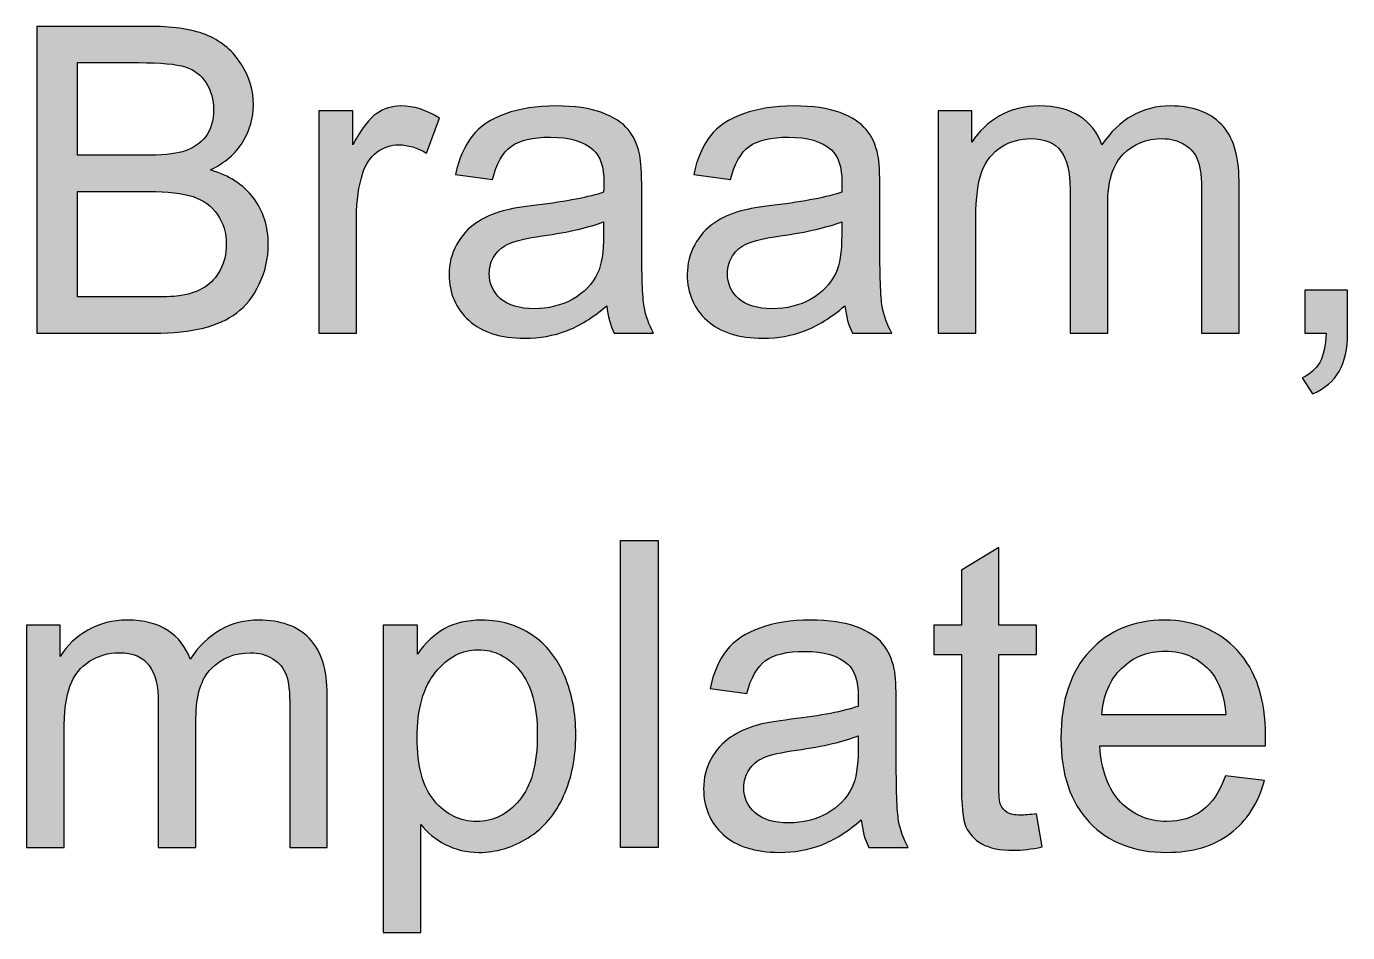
# Model space of a CAD drawing. Extents: x 65 to 355, y 40 to 244.
# Drawn here: x 235.35 to 245.15, y 40.79 to 47.5 of the extents above; entities that cross this region are included whole.
import ezdxf

# ---------------------------------------------------------------- set-up
doc = ezdxf.new("R2010")
doc.units = 0
doc.header["$MEASUREMENT"] = 0
doc.layers.add('COPYRIGHT_NOTICE', color=7, linetype='CONTINUOUS')

# ---------------------------------------------------------------- blocks, each defined once
blk = doc.blocks.new('BLOCK_8')
at = {"layer": 'COPYRIGHT_NOTICE'}
h = blk.add_hatch(color=7, dxfattribs=at)
h.dxf.hatch_style = 2
edge = h.paths.add_edge_path()
edge.add_spline(control_points=[(235.4302, 45.2296), (235.4302, 45.2296), (235.4302, 47.5024), (235.4302, 47.5024), (235.4302, 47.5024), (236.2829, 47.5024), (236.2829, 47.5024), (236.4565, 47.5024), (236.5957, 47.4793), (236.7008, 47.4335), (236.8055, 47.3873), (236.8879, 47.3167), (236.9471, 47.2209), (237.0067, 47.1255), (237.0363, 47.0252), (237.0363, 46.9212), (237.0363, 46.8237), (237.0098, 46.7324), (236.9575, 46.6466), (236.9044, 46.5608), (236.8248, 46.4916), (236.7184, 46.4389), (236.8558, 46.3985), (236.9616, 46.3296), (237.0357, 46.2328), (237.1094, 46.1353), (237.1462, 46.0206), (237.1462, 45.8883), (237.1462, 45.7819), (237.1239, 45.683), (237.0791, 45.5917), (237.0339, 45.5001), (236.9785, 45.4294), (236.9123, 45.3798), (236.8462, 45.3302), (236.7632, 45.293), (236.6636, 45.2675), (236.5637, 45.2424), (236.4414, 45.2296), (236.2967, 45.2296), (236.2967, 45.2296), (235.4302, 45.2296), (235.4302, 45.2296)], knot_values=[0, 0, 0, 0, 1, 1, 1, 2, 2, 2, 3, 3, 3, 4, 4, 4, 5, 5, 5, 6, 6, 6, 7, 7, 7, 8, 8, 8, 9, 9, 9, 10, 10, 10, 11, 11, 11, 12, 12, 12, 13, 13, 13, 14, 14, 14, 14], degree=3, periodic=1)
edge = h.paths.add_edge_path()
edge.add_spline(control_points=[(235.731, 46.5474), (235.731, 46.5474), (236.2223, 46.5474), (236.2223, 46.5474), (236.3559, 46.5474), (236.4514, 46.556), (236.5093, 46.5739), (236.5857, 46.5963), (236.6433, 46.6342), (236.6822, 46.6869), (236.7208, 46.7396), (236.7404, 46.8058), (236.7404, 46.8853), (236.7404, 46.9608), (236.7222, 47.0273), (236.686, 47.0845), (236.6498, 47.142), (236.5981, 47.1813), (236.531, 47.2023), (236.4638, 47.2236), (236.3484, 47.234), (236.1851, 47.234), (236.1851, 47.234), (235.731, 47.234), (235.731, 47.234), (235.731, 47.234), (235.731, 46.5474), (235.731, 46.5474)], knot_values=[0, 0, 0, 0, 1, 1, 1, 2, 2, 2, 3, 3, 3, 4, 4, 4, 5, 5, 5, 6, 6, 6, 7, 7, 7, 8, 8, 8, 9, 9, 9, 9], degree=3, periodic=1)
edge = h.paths.add_edge_path()
edge.add_spline(control_points=[(235.731, 45.4977), (235.731, 45.4977), (236.2967, 45.4977), (236.2967, 45.4977), (236.3938, 45.4977), (236.4621, 45.5014), (236.5013, 45.5087), (236.5706, 45.5211), (236.6288, 45.5418), (236.675, 45.5707), (236.7218, 45.5996), (236.7597, 45.6417), (236.79, 45.6971), (236.8197, 45.7522), (236.8348, 45.816), (236.8348, 45.8883), (236.8348, 45.9731), (236.8131, 46.0468), (236.7697, 46.1095), (236.7263, 46.1719), (236.666, 46.216), (236.5892, 46.2411), (236.512, 46.2666), (236.4011, 46.279), (236.2567, 46.279), (236.2567, 46.279), (235.731, 46.279), (235.731, 46.279), (235.731, 46.279), (235.731, 45.4977), (235.731, 45.4977)], knot_values=[0, 0, 0, 0, 1, 1, 1, 2, 2, 2, 3, 3, 3, 4, 4, 4, 5, 5, 5, 6, 6, 6, 7, 7, 7, 8, 8, 8, 9, 9, 9, 10, 10, 10, 10], degree=3, periodic=1)
h = blk.add_hatch(color=7, dxfattribs=at)
h.dxf.hatch_style = 2
edge = h.paths.add_edge_path()
edge.add_spline(control_points=[(237.5214, 45.2296), (237.5214, 45.2296), (237.5214, 46.876), (237.5214, 46.876), (237.5214, 46.876), (237.7729, 46.876), (237.7729, 46.876), (237.7729, 46.876), (237.7729, 46.6263), (237.7729, 46.6263), (237.8366, 46.7431), (237.8959, 46.8202), (237.9503, 46.8574), (238.0044, 46.8946), (238.0644, 46.9132), (238.1291, 46.9132), (238.2232, 46.9132), (238.319, 46.8833), (238.4161, 46.8233), (238.4161, 46.8233), (238.32, 46.5643), (238.32, 46.5643), (238.2518, 46.6049), (238.1836, 46.6249), (238.1154, 46.6249), (238.0544, 46.6249), (237.9996, 46.6066), (237.951, 46.5698), (237.9024, 46.5332), (237.8677, 46.4823), (237.8473, 46.4171), (237.8163, 46.3179), (237.8005, 46.2094), (237.8005, 46.0916), (237.8005, 46.0916), (237.8005, 45.2296), (237.8005, 45.2296), (237.8005, 45.2296), (237.5214, 45.2296), (237.5214, 45.2296)], knot_values=[0, 0, 0, 0, 1, 1, 1, 2, 2, 2, 3, 3, 3, 4, 4, 4, 5, 5, 5, 6, 6, 6, 7, 7, 7, 8, 8, 8, 9, 9, 9, 10, 10, 10, 11, 11, 11, 12, 12, 12, 13, 13, 13, 13], degree=3, periodic=1)
h = blk.add_hatch(color=7, dxfattribs=at)
h.dxf.hatch_style = 2
edge = h.paths.add_edge_path()
edge.add_spline(control_points=[(239.6563, 45.4329), (239.553, 45.3447), (239.4534, 45.2827), (239.358, 45.2469), (239.2622, 45.2107), (239.1596, 45.1924), (239.05, 45.1924), (238.8691, 45.1924), (238.7303, 45.2365), (238.6332, 45.3251), (238.536, 45.4132), (238.4874, 45.5262), (238.4874, 45.6637), (238.4874, 45.7443), (238.5057, 45.818), (238.5425, 45.8845), (238.5791, 45.9514), (238.6273, 46.0048), (238.6866, 46.0451), (238.7462, 46.0854), (238.813, 46.1157), (238.8874, 46.1364), (238.9422, 46.1508), (239.0249, 46.165), (239.1354, 46.1784), (239.3608, 46.2053), (239.5265, 46.2373), (239.6329, 46.2745), (239.634, 46.3128), (239.6346, 46.3369), (239.6346, 46.3472), (239.6346, 46.4609), (239.6081, 46.5412), (239.5557, 46.5877), (239.4841, 46.6507), (239.3783, 46.6821), (239.2378, 46.6821), (239.1065, 46.6821), (239.0097, 46.6593), (238.947, 46.6132), (238.8846, 46.5674), (238.8381, 46.4857), (238.8082, 46.3693), (238.8082, 46.3693), (238.5353, 46.4065), (238.5353, 46.4065), (238.5601, 46.5229), (238.6011, 46.6173), (238.658, 46.6893), (238.7148, 46.761), (238.7968, 46.8164), (238.9046, 46.855), (239.0118, 46.894), (239.1365, 46.9132), (239.2781, 46.9132), (239.4186, 46.9132), (239.5327, 46.8967), (239.6205, 46.8636), (239.7084, 46.8306), (239.7731, 46.7889), (239.8145, 46.7389), (239.8558, 46.6886), (239.8848, 46.6252), (239.9013, 46.5491), (239.9106, 46.5012), (239.9154, 46.4154), (239.9154, 46.2914), (239.9154, 46.2914), (239.9154, 45.9193), (239.9154, 45.9193), (239.9154, 45.6599), (239.9213, 45.4959), (239.933, 45.4274), (239.945, 45.3585), (239.9685, 45.2927), (240.0036, 45.2296), (240.0036, 45.2296), (239.7122, 45.2296), (239.7122, 45.2296), (239.6832, 45.2875), (239.6646, 45.355), (239.6563, 45.4329)], knot_values=[0, 0, 0, 0, 1, 1, 1, 2, 2, 2, 3, 3, 3, 4, 4, 4, 5, 5, 5, 6, 6, 6, 7, 7, 7, 8, 8, 8, 9, 9, 9, 10, 10, 10, 11, 11, 11, 12, 12, 12, 13, 13, 13, 14, 14, 14, 15, 15, 15, 16, 16, 16, 17, 17, 17, 18, 18, 18, 19, 19, 19, 20, 20, 20, 21, 21, 21, 22, 22, 22, 23, 23, 23, 24, 24, 24, 25, 25, 25, 26, 26, 26, 27, 27, 27, 27], degree=3, periodic=1)
edge = h.paths.add_edge_path()
edge.add_spline(control_points=[(239.6329, 46.0558), (239.5316, 46.0144), (239.3797, 45.9793), (239.1775, 45.9503), (239.0624, 45.9338), (238.9815, 45.9152), (238.9339, 45.8945), (238.8864, 45.8739), (238.8495, 45.8439), (238.824, 45.8039), (238.7978, 45.7643), (238.7851, 45.7199), (238.7851, 45.6713), (238.7851, 45.5969), (238.8133, 45.5349), (238.8695, 45.4853), (238.926, 45.4356), (239.0083, 45.4108), (239.1168, 45.4108), (239.2243, 45.4108), (239.3201, 45.4346), (239.4035, 45.4815), (239.4875, 45.5287), (239.5489, 45.5927), (239.5881, 45.6747), (239.6181, 45.7374), (239.6329, 45.8304), (239.6329, 45.9538), (239.6329, 45.9538), (239.6329, 46.0558), (239.6329, 46.0558)], knot_values=[0, 0, 0, 0, 1, 1, 1, 2, 2, 2, 3, 3, 3, 4, 4, 4, 5, 5, 5, 6, 6, 6, 7, 7, 7, 8, 8, 8, 9, 9, 9, 10, 10, 10, 10], degree=3, periodic=1)
h = blk.add_hatch(color=7, dxfattribs=at)
h.dxf.hatch_style = 2
edge = h.paths.add_edge_path()
edge.add_spline(control_points=[(241.422, 45.4329), (241.3186, 45.3447), (241.219, 45.2827), (241.1236, 45.2469), (241.0278, 45.2107), (240.9252, 45.1924), (240.8156, 45.1924), (240.6348, 45.1924), (240.4959, 45.2365), (240.3988, 45.3251), (240.3016, 45.4132), (240.253, 45.5262), (240.253, 45.6637), (240.253, 45.7443), (240.2713, 45.818), (240.3082, 45.8845), (240.3447, 45.9514), (240.3929, 46.0048), (240.4522, 46.0451), (240.5118, 46.0854), (240.5786, 46.1157), (240.653, 46.1364), (240.7078, 46.1508), (240.7905, 46.165), (240.9011, 46.1784), (241.1264, 46.2053), (241.2921, 46.2373), (241.3985, 46.2745), (241.3996, 46.3128), (241.4003, 46.3369), (241.4003, 46.3472), (241.4003, 46.4609), (241.3737, 46.5412), (241.3214, 46.5877), (241.2497, 46.6507), (241.1439, 46.6821), (241.0034, 46.6821), (240.8721, 46.6821), (240.7753, 46.6593), (240.7126, 46.6132), (240.6503, 46.5674), (240.6037, 46.4857), (240.5738, 46.3693), (240.5738, 46.3693), (240.3009, 46.4065), (240.3009, 46.4065), (240.3257, 46.5229), (240.3667, 46.6173), (240.4236, 46.6893), (240.4804, 46.761), (240.5624, 46.8164), (240.6702, 46.855), (240.7774, 46.894), (240.9021, 46.9132), (241.0437, 46.9132), (241.1842, 46.9132), (241.2983, 46.8967), (241.3861, 46.8636), (241.474, 46.8306), (241.5387, 46.7889), (241.5801, 46.7389), (241.6214, 46.6886), (241.6504, 46.6252), (241.6669, 46.5491), (241.6762, 46.5012), (241.681, 46.4154), (241.681, 46.2914), (241.681, 46.2914), (241.681, 45.9193), (241.681, 45.9193), (241.681, 45.6599), (241.6869, 45.4959), (241.6986, 45.4274), (241.7107, 45.3585), (241.7341, 45.2927), (241.7692, 45.2296), (241.7692, 45.2296), (241.4778, 45.2296), (241.4778, 45.2296), (241.4488, 45.2875), (241.4302, 45.355), (241.422, 45.4329)], knot_values=[0, 0, 0, 0, 1, 1, 1, 2, 2, 2, 3, 3, 3, 4, 4, 4, 5, 5, 5, 6, 6, 6, 7, 7, 7, 8, 8, 8, 9, 9, 9, 10, 10, 10, 11, 11, 11, 12, 12, 12, 13, 13, 13, 14, 14, 14, 15, 15, 15, 16, 16, 16, 17, 17, 17, 18, 18, 18, 19, 19, 19, 20, 20, 20, 21, 21, 21, 22, 22, 22, 23, 23, 23, 24, 24, 24, 25, 25, 25, 26, 26, 26, 27, 27, 27, 27], degree=3, periodic=1)
edge = h.paths.add_edge_path()
edge.add_spline(control_points=[(241.3985, 46.0558), (241.2972, 46.0144), (241.1453, 45.9793), (240.9431, 45.9503), (240.828, 45.9338), (240.7471, 45.9152), (240.6995, 45.8945), (240.652, 45.8739), (240.6151, 45.8439), (240.5896, 45.8039), (240.5634, 45.7643), (240.5507, 45.7199), (240.5507, 45.6713), (240.5507, 45.5969), (240.5789, 45.5349), (240.6351, 45.4853), (240.6916, 45.4356), (240.7739, 45.4108), (240.8825, 45.4108), (240.9899, 45.4108), (241.0857, 45.4346), (241.1691, 45.4815), (241.2531, 45.5287), (241.3145, 45.5927), (241.3537, 45.6747), (241.3837, 45.7374), (241.3985, 45.8304), (241.3985, 45.9538), (241.3985, 45.9538), (241.3985, 46.0558), (241.3985, 46.0558)], knot_values=[0, 0, 0, 0, 1, 1, 1, 2, 2, 2, 3, 3, 3, 4, 4, 4, 5, 5, 5, 6, 6, 6, 7, 7, 7, 8, 8, 8, 9, 9, 9, 10, 10, 10, 10], degree=3, periodic=1)
h = blk.add_hatch(color=7, dxfattribs=at)
h.dxf.hatch_style = 2
edge = h.paths.add_edge_path()
edge.add_spline(control_points=[(242.1137, 45.2296), (242.1137, 45.2296), (242.1137, 46.876), (242.1137, 46.876), (242.1137, 46.876), (242.3632, 46.876), (242.3632, 46.876), (242.3632, 46.876), (242.3632, 46.6449), (242.3632, 46.6449), (242.4148, 46.7255), (242.4834, 46.7906), (242.5692, 46.8395), (242.655, 46.8888), (242.7528, 46.9132), (242.8624, 46.9132), (242.9843, 46.9132), (243.0842, 46.8877), (243.1624, 46.8371), (243.2403, 46.7865), (243.2954, 46.7158), (243.3274, 46.6249), (243.4577, 46.8171), (243.6272, 46.9132), (243.8359, 46.9132), (243.9992, 46.9132), (244.1246, 46.8681), (244.2125, 46.7775), (244.3003, 46.6872), (244.3444, 46.5477), (244.3444, 46.3596), (244.3444, 46.3596), (244.3444, 45.2296), (244.3444, 45.2296), (244.3444, 45.2296), (244.0671, 45.2296), (244.0671, 45.2296), (244.0671, 45.2296), (244.0671, 46.2666), (244.0671, 46.2666), (244.0671, 46.3782), (244.0578, 46.4588), (244.0399, 46.5078), (244.0216, 46.557), (243.9889, 46.5963), (243.9414, 46.6263), (243.8938, 46.6562), (243.838, 46.6714), (243.7739, 46.6714), (243.6582, 46.6714), (243.562, 46.6328), (243.4856, 46.556), (243.4091, 46.4788), (243.3708, 46.3555), (243.3708, 46.186), (243.3708, 46.186), (243.3708, 45.2296), (243.3708, 45.2296), (243.3708, 45.2296), (243.0918, 45.2296), (243.0918, 45.2296), (243.0918, 45.2296), (243.0918, 46.2993), (243.0918, 46.2993), (243.0918, 46.4234), (243.0691, 46.5164), (243.0236, 46.5784), (242.9781, 46.6404), (242.9037, 46.6714), (242.8003, 46.6714), (242.7218, 46.6714), (242.6491, 46.6507), (242.5826, 46.6094), (242.5158, 46.568), (242.4675, 46.5074), (242.4376, 46.4278), (242.4076, 46.3482), (242.3928, 46.2335), (242.3928, 46.084), (242.3928, 46.084), (242.3928, 45.2296), (242.3928, 45.2296), (242.3928, 45.2296), (242.1137, 45.2296), (242.1137, 45.2296)], knot_values=[0, 0, 0, 0, 1, 1, 1, 2, 2, 2, 3, 3, 3, 4, 4, 4, 5, 5, 5, 6, 6, 6, 7, 7, 7, 8, 8, 8, 9, 9, 9, 10, 10, 10, 11, 11, 11, 12, 12, 12, 13, 13, 13, 14, 14, 14, 15, 15, 15, 16, 16, 16, 17, 17, 17, 18, 18, 18, 19, 19, 19, 20, 20, 20, 21, 21, 21, 22, 22, 22, 23, 23, 23, 24, 24, 24, 25, 25, 25, 26, 26, 26, 27, 27, 27, 28, 28, 28, 28], degree=3, periodic=1)
h = blk.add_hatch(color=7, dxfattribs=at)
h.dxf.hatch_style = 2
edge = h.paths.add_edge_path()
edge.add_spline(control_points=[(244.8312, 45.2296), (244.8312, 45.2296), (244.8312, 45.5473), (244.8312, 45.5473), (244.8312, 45.5473), (245.1492, 45.5473), (245.1492, 45.5473), (245.1492, 45.5473), (245.1492, 45.2296), (245.1492, 45.2296), (245.1492, 45.1128), (245.1282, 45.0184), (245.0872, 44.9468), (245.0455, 44.8748), (244.9801, 44.8193), (244.8901, 44.78), (244.8901, 44.78), (244.8126, 44.8996), (244.8126, 44.8996), (244.8715, 44.9254), (244.9149, 44.9633), (244.9428, 45.0133), (244.9707, 45.0636), (244.9863, 45.1356), (244.9894, 45.2296), (244.9894, 45.2296), (244.8312, 45.2296), (244.8312, 45.2296)], knot_values=[0, 0, 0, 0, 1, 1, 1, 2, 2, 2, 3, 3, 3, 4, 4, 4, 5, 5, 5, 6, 6, 6, 7, 7, 7, 8, 8, 8, 9, 9, 9, 9], degree=3, periodic=1)
h = blk.add_hatch(color=7, dxfattribs=at)
h.dxf.hatch_style = 2
h.paths.add_polyline_path([(239.7573, 41.4197), (239.7573, 43.6924), (240.0363, 43.6924), (240.0363, 41.4197)])
h = blk.add_hatch(color=7, dxfattribs=at)
h.dxf.hatch_style = 2
edge = h.paths.add_edge_path()
edge.add_spline(control_points=[(242.8437, 41.6691), (242.8437, 41.6691), (242.8841, 41.4228), (242.8841, 41.4228), (242.8055, 41.4063), (242.7352, 41.398), (242.6732, 41.398), (242.5719, 41.398), (242.4934, 41.4142), (242.4376, 41.4459), (242.3818, 41.4779), (242.3425, 41.5203), (242.3197, 41.5723), (242.297, 41.6247), (242.2856, 41.7346), (242.2856, 41.902), (242.2856, 41.902), (242.2856, 42.8491), (242.2856, 42.8491), (242.2856, 42.8491), (242.081, 42.8491), (242.081, 42.8491), (242.081, 42.8491), (242.081, 43.0661), (242.081, 43.0661), (242.081, 43.0661), (242.2856, 43.0661), (242.2856, 43.0661), (242.2856, 43.0661), (242.2856, 43.4737), (242.2856, 43.4737), (242.2856, 43.4737), (242.5633, 43.6411), (242.5633, 43.6411), (242.5633, 43.6411), (242.5633, 43.0661), (242.5633, 43.0661), (242.5633, 43.0661), (242.8437, 43.0661), (242.8437, 43.0661), (242.8437, 43.0661), (242.8437, 42.8491), (242.8437, 42.8491), (242.8437, 42.8491), (242.5633, 42.8491), (242.5633, 42.8491), (242.5633, 42.8491), (242.5633, 41.8862), (242.5633, 41.8862), (242.5633, 41.8066), (242.5681, 41.7556), (242.5778, 41.7329), (242.5878, 41.7101), (242.6036, 41.6919), (242.626, 41.6788), (242.6481, 41.665), (242.6798, 41.6584), (242.7211, 41.6584), (242.7521, 41.6584), (242.7931, 41.6619), (242.8437, 41.6691)], knot_values=[0, 0, 0, 0, 1, 1, 1, 2, 2, 2, 3, 3, 3, 4, 4, 4, 5, 5, 5, 6, 6, 6, 7, 7, 7, 8, 8, 8, 9, 9, 9, 10, 10, 10, 11, 11, 11, 12, 12, 12, 13, 13, 13, 14, 14, 14, 15, 15, 15, 16, 16, 16, 17, 17, 17, 18, 18, 18, 19, 19, 19, 20, 20, 20, 20], degree=3, periodic=1)
h = blk.add_hatch(color=7, dxfattribs=at)
h.dxf.hatch_style = 2
edge = h.paths.add_edge_path()
edge.add_spline(control_points=[(235.3531, 41.4197), (235.3531, 41.4197), (235.3531, 43.0661), (235.3531, 43.0661), (235.3531, 43.0661), (235.6025, 43.0661), (235.6025, 43.0661), (235.6025, 43.0661), (235.6025, 42.8349), (235.6025, 42.8349), (235.6542, 42.9156), (235.7227, 42.9807), (235.8085, 43.0296), (235.8943, 43.0789), (235.9921, 43.1033), (236.1017, 43.1033), (236.2237, 43.1033), (236.3236, 43.0778), (236.4018, 43.0272), (236.4796, 42.9765), (236.5347, 42.9059), (236.5668, 42.815), (236.697, 43.0072), (236.8665, 43.1033), (237.0753, 43.1033), (237.2386, 43.1033), (237.364, 43.0582), (237.4518, 42.9676), (237.5397, 42.8773), (237.5838, 42.7378), (237.5838, 42.5497), (237.5838, 42.5497), (237.5838, 41.4197), (237.5838, 41.4197), (237.5838, 41.4197), (237.3064, 41.4197), (237.3064, 41.4197), (237.3064, 41.4197), (237.3064, 42.4567), (237.3064, 42.4567), (237.3064, 42.5683), (237.2971, 42.6489), (237.2792, 42.6978), (237.261, 42.7471), (237.2282, 42.7864), (237.1807, 42.8163), (237.1332, 42.8463), (237.0773, 42.8615), (237.0133, 42.8615), (236.8975, 42.8615), (236.8014, 42.8229), (236.7249, 42.7461), (236.6484, 42.6689), (236.6102, 42.5456), (236.6102, 42.3761), (236.6102, 42.3761), (236.6102, 41.4197), (236.6102, 41.4197), (236.6102, 41.4197), (236.3311, 41.4197), (236.3311, 41.4197), (236.3311, 41.4197), (236.3311, 42.4894), (236.3311, 42.4894), (236.3311, 42.6134), (236.3084, 42.7064), (236.2629, 42.7684), (236.2175, 42.8305), (236.143, 42.8615), (236.0397, 42.8615), (235.9611, 42.8615), (235.8884, 42.8408), (235.822, 42.7995), (235.7551, 42.7581), (235.7069, 42.6975), (235.6769, 42.6179), (235.6469, 42.5383), (235.6321, 42.4236), (235.6321, 42.2741), (235.6321, 42.2741), (235.6321, 41.4197), (235.6321, 41.4197), (235.6321, 41.4197), (235.3531, 41.4197), (235.3531, 41.4197)], knot_values=[0, 0, 0, 0, 1, 1, 1, 2, 2, 2, 3, 3, 3, 4, 4, 4, 5, 5, 5, 6, 6, 6, 7, 7, 7, 8, 8, 8, 9, 9, 9, 10, 10, 10, 11, 11, 11, 12, 12, 12, 13, 13, 13, 14, 14, 14, 15, 15, 15, 16, 16, 16, 17, 17, 17, 18, 18, 18, 19, 19, 19, 20, 20, 20, 21, 21, 21, 22, 22, 22, 23, 23, 23, 24, 24, 24, 25, 25, 25, 26, 26, 26, 27, 27, 27, 28, 28, 28, 28], degree=3, periodic=1)
h = blk.add_hatch(color=7, dxfattribs=at)
h.dxf.hatch_style = 2
edge = h.paths.add_edge_path()
edge.add_spline(control_points=[(237.9975, 40.7886), (237.9975, 40.7886), (237.9975, 43.0661), (237.9975, 43.0661), (237.9975, 43.0661), (238.2518, 43.0661), (238.2518, 43.0661), (238.2518, 43.0661), (238.2518, 42.8522), (238.2518, 42.8522), (238.3114, 42.9359), (238.3792, 42.9986), (238.4547, 43.0406), (238.5301, 43.0823), (238.6214, 43.1033), (238.7293, 43.1033), (238.8695, 43.1033), (238.9935, 43.0671), (239.1013, 42.9948), (239.2085, 42.9224), (239.2898, 42.8205), (239.3446, 42.6885), (239.3993, 42.5569), (239.4266, 42.4122), (239.4266, 42.2555), (239.4266, 42.0867), (239.3966, 41.9351), (239.336, 41.8004), (239.2757, 41.6653), (239.1878, 41.562), (239.0724, 41.4903), (238.9573, 41.4183), (238.8361, 41.3825), (238.7089, 41.3825), (238.6159, 41.3825), (238.5326, 41.4021), (238.4585, 41.4414), (238.3848, 41.4807), (238.3238, 41.5303), (238.2766, 41.5902), (238.2766, 41.5902), (238.2766, 40.7886), (238.2766, 40.7886), (238.2766, 40.7886), (237.9975, 40.7886), (237.9975, 40.7886)], knot_values=[0, 0, 0, 0, 1, 1, 1, 2, 2, 2, 3, 3, 3, 4, 4, 4, 5, 5, 5, 6, 6, 6, 7, 7, 7, 8, 8, 8, 9, 9, 9, 10, 10, 10, 11, 11, 11, 12, 12, 12, 13, 13, 13, 14, 14, 14, 15, 15, 15, 15], degree=3, periodic=1)
edge = h.paths.add_edge_path()
edge.add_spline(control_points=[(238.2501, 42.2334), (238.2501, 42.0216), (238.2928, 41.8651), (238.3786, 41.7639), (238.4643, 41.6626), (238.5684, 41.6119), (238.6903, 41.6119), (238.8144, 41.6119), (238.9205, 41.6643), (239.009, 41.7694), (239.0972, 41.8741), (239.1413, 42.0367), (239.1413, 42.2569), (239.1413, 42.4667), (239.0982, 42.6238), (239.0121, 42.7281), (238.9256, 42.8325), (238.8226, 42.8845), (238.7027, 42.8845), (238.5839, 42.8845), (238.4788, 42.8291), (238.3872, 42.7182), (238.2959, 42.6069), (238.2501, 42.4453), (238.2501, 42.2334)], knot_values=[0, 0, 0, 0, 1, 1, 1, 2, 2, 2, 3, 3, 3, 4, 4, 4, 5, 5, 5, 6, 6, 6, 7, 7, 7, 8, 8, 8, 8], degree=3, periodic=1)
h = blk.add_hatch(color=7, dxfattribs=at)
h.dxf.hatch_style = 2
edge = h.paths.add_edge_path()
edge.add_spline(control_points=[(241.5432, 41.623), (241.4399, 41.5348), (241.3403, 41.4727), (241.2449, 41.4369), (241.1491, 41.4007), (241.0464, 41.3825), (240.9369, 41.3825), (240.756, 41.3825), (240.6172, 41.4266), (240.52, 41.5151), (240.4229, 41.6033), (240.3743, 41.7163), (240.3743, 41.8538), (240.3743, 41.9344), (240.3926, 42.0081), (240.4294, 42.0746), (240.4659, 42.1414), (240.5142, 42.1948), (240.5734, 42.2351), (240.633, 42.2755), (240.6999, 42.3058), (240.7743, 42.3264), (240.8291, 42.3409), (240.9117, 42.355), (241.0223, 42.3685), (241.2476, 42.3953), (241.4133, 42.4274), (241.5198, 42.4646), (241.5208, 42.5028), (241.5215, 42.5269), (241.5215, 42.5373), (241.5215, 42.651), (241.495, 42.7312), (241.4426, 42.7778), (241.371, 42.8408), (241.2652, 42.8721), (241.1246, 42.8721), (240.9934, 42.8721), (240.8966, 42.8494), (240.8339, 42.8032), (240.7715, 42.7574), (240.725, 42.6758), (240.695, 42.5593), (240.695, 42.5593), (240.4222, 42.5965), (240.4222, 42.5965), (240.447, 42.713), (240.488, 42.8074), (240.5448, 42.8794), (240.6017, 42.951), (240.6837, 43.0065), (240.7915, 43.0451), (240.8986, 43.084), (241.0234, 43.1033), (241.165, 43.1033), (241.3055, 43.1033), (241.4195, 43.0868), (241.5074, 43.0537), (241.5952, 43.0206), (241.66, 42.9789), (241.7014, 42.929), (241.7427, 42.8787), (241.7716, 42.8153), (241.7882, 42.7392), (241.7975, 42.6913), (241.8023, 42.6055), (241.8023, 42.4815), (241.8023, 42.4815), (241.8023, 42.1094), (241.8023, 42.1094), (241.8023, 41.85), (241.8082, 41.686), (241.8199, 41.6174), (241.8319, 41.5485), (241.8553, 41.4827), (241.8905, 41.4197), (241.8905, 41.4197), (241.599, 41.4197), (241.599, 41.4197), (241.5701, 41.4776), (241.5515, 41.5451), (241.5432, 41.623)], knot_values=[0, 0, 0, 0, 1, 1, 1, 2, 2, 2, 3, 3, 3, 4, 4, 4, 5, 5, 5, 6, 6, 6, 7, 7, 7, 8, 8, 8, 9, 9, 9, 10, 10, 10, 11, 11, 11, 12, 12, 12, 13, 13, 13, 14, 14, 14, 15, 15, 15, 16, 16, 16, 17, 17, 17, 18, 18, 18, 19, 19, 19, 20, 20, 20, 21, 21, 21, 22, 22, 22, 23, 23, 23, 24, 24, 24, 25, 25, 25, 26, 26, 26, 27, 27, 27, 27], degree=3, periodic=1)
edge = h.paths.add_edge_path()
edge.add_spline(control_points=[(241.5198, 42.2458), (241.4185, 42.2045), (241.2666, 42.1693), (241.0644, 42.1404), (240.9493, 42.1239), (240.8683, 42.1053), (240.8208, 42.0846), (240.7732, 42.0639), (240.7364, 42.034), (240.7109, 41.994), (240.6847, 41.9544), (240.672, 41.9099), (240.672, 41.8614), (240.672, 41.7869), (240.7002, 41.7249), (240.7564, 41.6753), (240.8129, 41.6257), (240.8952, 41.6009), (241.0037, 41.6009), (241.1112, 41.6009), (241.207, 41.6247), (241.2904, 41.6715), (241.3744, 41.7187), (241.4357, 41.7828), (241.475, 41.8648), (241.505, 41.9275), (241.5198, 42.0205), (241.5198, 42.1439), (241.5198, 42.1439), (241.5198, 42.2458), (241.5198, 42.2458)], knot_values=[0, 0, 0, 0, 1, 1, 1, 2, 2, 2, 3, 3, 3, 4, 4, 4, 5, 5, 5, 6, 6, 6, 7, 7, 7, 8, 8, 8, 9, 9, 9, 10, 10, 10, 10], degree=3, periodic=1)
h = blk.add_hatch(color=7, dxfattribs=at)
h.dxf.hatch_style = 2
edge = h.paths.add_edge_path()
edge.add_spline(control_points=[(244.2438, 41.9499), (244.2438, 41.9499), (244.5322, 41.9144), (244.5322, 41.9144), (244.4867, 41.7456), (244.4023, 41.615), (244.2793, 41.522), (244.1563, 41.429), (243.9992, 41.3825), (243.808, 41.3825), (243.5672, 41.3825), (243.3764, 41.4566), (243.2355, 41.605), (243.0942, 41.7532), (243.0239, 41.9613), (243.0239, 42.2289), (243.0239, 42.5059), (243.0949, 42.7209), (243.2375, 42.8739), (243.3801, 43.0268), (243.5652, 43.1033), (243.7929, 43.1033), (244.0127, 43.1033), (244.1925, 43.0282), (244.3324, 42.8783), (244.4716, 42.7285), (244.5415, 42.5176), (244.5415, 42.2458), (244.5415, 42.2293), (244.5408, 42.2045), (244.5398, 42.1714), (244.5398, 42.1714), (243.3119, 42.1714), (243.3119, 42.1714), (243.3223, 41.9905), (243.3736, 41.8524), (243.4656, 41.7559), (243.5576, 41.6602), (243.6723, 41.6119), (243.8098, 41.6119), (243.9121, 41.6119), (243.9992, 41.6388), (244.0719, 41.6925), (244.1439, 41.7463), (244.2015, 41.8321), (244.2438, 41.9499)], knot_values=[0, 0, 0, 0, 1, 1, 1, 2, 2, 2, 3, 3, 3, 4, 4, 4, 5, 5, 5, 6, 6, 6, 7, 7, 7, 8, 8, 8, 9, 9, 9, 10, 10, 10, 11, 11, 11, 12, 12, 12, 13, 13, 13, 14, 14, 14, 15, 15, 15, 15], degree=3, periodic=1)
edge = h.paths.add_edge_path()
edge.add_spline(control_points=[(243.3278, 42.4009), (243.3278, 42.4009), (244.2469, 42.4009), (244.2469, 42.4009), (244.2345, 42.5394), (244.1994, 42.6434), (244.1415, 42.7126), (244.0526, 42.8201), (243.9372, 42.8739), (243.7956, 42.8739), (243.6675, 42.8739), (243.56, 42.8308), (243.4725, 42.7454), (243.3853, 42.6592), (243.3367, 42.5445), (243.3278, 42.4009)], knot_values=[0, 0, 0, 0, 1, 1, 1, 2, 2, 2, 3, 3, 3, 4, 4, 4, 5, 5, 5, 5], degree=3, periodic=1)
blk.add_lwpolyline([(239.7573, 41.4197), (239.7573, 43.6924), (240.0363, 43.6924), (240.0363, 41.4197), (239.7573, 41.4197)], dxfattribs=at)
for points, knots in [([(235.4302, 45.2296), (235.4302, 45.2296), (235.4302, 47.5024), (235.4302, 47.5024), (235.4302, 47.5024), (236.2829, 47.5024), (236.2829, 47.5024), (236.4565, 47.5024), (236.5957, 47.4793), (236.7008, 47.4335), (236.8055, 47.3873), (236.8879, 47.3167), (236.9471, 47.2209), (237.0067, 47.1255), (237.0363, 47.0252), (237.0363, 46.9212), (237.0363, 46.8237), (237.0098, 46.7324), (236.9575, 46.6466), (236.9044, 46.5608), (236.8248, 46.4916), (236.7184, 46.4389), (236.8558, 46.3985), (236.9616, 46.3296), (237.0357, 46.2328), (237.1094, 46.1353), (237.1462, 46.0206), (237.1462, 45.8883), (237.1462, 45.7819), (237.1239, 45.683), (237.0791, 45.5917), (237.0339, 45.5001), (236.9785, 45.4294), (236.9123, 45.3798), (236.8462, 45.3302), (236.7632, 45.293), (236.6636, 45.2675), (236.5637, 45.2424), (236.4414, 45.2296), (236.2967, 45.2296), (236.2967, 45.2296), (235.4302, 45.2296), (235.4302, 45.2296)], [0, 0, 0, 0, 1, 1, 1, 2, 2, 2, 3, 3, 3, 4, 4, 4, 5, 5, 5, 6, 6, 6, 7, 7, 7, 8, 8, 8, 9, 9, 9, 10, 10, 10, 11, 11, 11, 12, 12, 12, 13, 13, 13, 14, 14, 14, 14]), ([(235.731, 46.5474), (235.731, 46.5474), (236.2223, 46.5474), (236.2223, 46.5474), (236.3559, 46.5474), (236.4514, 46.556), (236.5093, 46.5739), (236.5857, 46.5963), (236.6433, 46.6342), (236.6822, 46.6869), (236.7208, 46.7396), (236.7404, 46.8058), (236.7404, 46.8853), (236.7404, 46.9608), (236.7222, 47.0273), (236.686, 47.0845), (236.6498, 47.142), (236.5981, 47.1813), (236.531, 47.2023), (236.4638, 47.2236), (236.3484, 47.234), (236.1851, 47.234), (236.1851, 47.234), (235.731, 47.234), (235.731, 47.234), (235.731, 47.234), (235.731, 46.5474), (235.731, 46.5474)], [0, 0, 0, 0, 1, 1, 1, 2, 2, 2, 3, 3, 3, 4, 4, 4, 5, 5, 5, 6, 6, 6, 7, 7, 7, 8, 8, 8, 9, 9, 9, 9]), ([(237.5214, 45.2296), (237.5214, 45.2296), (237.5214, 46.876), (237.5214, 46.876), (237.5214, 46.876), (237.7729, 46.876), (237.7729, 46.876), (237.7729, 46.876), (237.7729, 46.6263), (237.7729, 46.6263), (237.8366, 46.7431), (237.8959, 46.8202), (237.9503, 46.8574), (238.0044, 46.8946), (238.0644, 46.9132), (238.1291, 46.9132), (238.2232, 46.9132), (238.319, 46.8833), (238.4161, 46.8233), (238.4161, 46.8233), (238.32, 46.5643), (238.32, 46.5643), (238.2518, 46.6049), (238.1836, 46.6249), (238.1154, 46.6249), (238.0544, 46.6249), (237.9996, 46.6066), (237.951, 46.5698), (237.9024, 46.5332), (237.8677, 46.4823), (237.8473, 46.4171), (237.8163, 46.3179), (237.8005, 46.2094), (237.8005, 46.0916), (237.8005, 46.0916), (237.8005, 45.2296), (237.8005, 45.2296), (237.8005, 45.2296), (237.5214, 45.2296), (237.5214, 45.2296)], [0, 0, 0, 0, 1, 1, 1, 2, 2, 2, 3, 3, 3, 4, 4, 4, 5, 5, 5, 6, 6, 6, 7, 7, 7, 8, 8, 8, 9, 9, 9, 10, 10, 10, 11, 11, 11, 12, 12, 12, 13, 13, 13, 13]), ([(239.6563, 45.4329), (239.553, 45.3447), (239.4534, 45.2827), (239.358, 45.2469), (239.2622, 45.2107), (239.1596, 45.1924), (239.05, 45.1924), (238.8691, 45.1924), (238.7303, 45.2365), (238.6332, 45.3251), (238.536, 45.4132), (238.4874, 45.5262), (238.4874, 45.6637), (238.4874, 45.7443), (238.5057, 45.818), (238.5425, 45.8845), (238.5791, 45.9514), (238.6273, 46.0048), (238.6866, 46.0451), (238.7462, 46.0854), (238.813, 46.1157), (238.8874, 46.1364), (238.9422, 46.1508), (239.0249, 46.165), (239.1354, 46.1784), (239.3608, 46.2053), (239.5265, 46.2373), (239.6329, 46.2745), (239.634, 46.3128), (239.6346, 46.3369), (239.6346, 46.3472), (239.6346, 46.4609), (239.6081, 46.5412), (239.5557, 46.5877), (239.4841, 46.6507), (239.3783, 46.6821), (239.2378, 46.6821), (239.1065, 46.6821), (239.0097, 46.6593), (238.947, 46.6132), (238.8846, 46.5674), (238.8381, 46.4857), (238.8082, 46.3693), (238.8082, 46.3693), (238.5353, 46.4065), (238.5353, 46.4065), (238.5601, 46.5229), (238.6011, 46.6173), (238.658, 46.6893), (238.7148, 46.761), (238.7968, 46.8164), (238.9046, 46.855), (239.0118, 46.894), (239.1365, 46.9132), (239.2781, 46.9132), (239.4186, 46.9132), (239.5327, 46.8967), (239.6205, 46.8636), (239.7084, 46.8306), (239.7731, 46.7889), (239.8145, 46.7389), (239.8558, 46.6886), (239.8848, 46.6252), (239.9013, 46.5491), (239.9106, 46.5012), (239.9154, 46.4154), (239.9154, 46.2914), (239.9154, 46.2914), (239.9154, 45.9193), (239.9154, 45.9193), (239.9154, 45.6599), (239.9213, 45.4959), (239.933, 45.4274), (239.945, 45.3585), (239.9685, 45.2927), (240.0036, 45.2296), (240.0036, 45.2296), (239.7122, 45.2296), (239.7122, 45.2296), (239.6832, 45.2875), (239.6646, 45.355), (239.6563, 45.4329)], [0, 0, 0, 0, 1, 1, 1, 2, 2, 2, 3, 3, 3, 4, 4, 4, 5, 5, 5, 6, 6, 6, 7, 7, 7, 8, 8, 8, 9, 9, 9, 10, 10, 10, 11, 11, 11, 12, 12, 12, 13, 13, 13, 14, 14, 14, 15, 15, 15, 16, 16, 16, 17, 17, 17, 18, 18, 18, 19, 19, 19, 20, 20, 20, 21, 21, 21, 22, 22, 22, 23, 23, 23, 24, 24, 24, 25, 25, 25, 26, 26, 26, 27, 27, 27, 27]), ([(241.422, 45.4329), (241.3186, 45.3447), (241.219, 45.2827), (241.1236, 45.2469), (241.0278, 45.2107), (240.9252, 45.1924), (240.8156, 45.1924), (240.6348, 45.1924), (240.4959, 45.2365), (240.3988, 45.3251), (240.3016, 45.4132), (240.253, 45.5262), (240.253, 45.6637), (240.253, 45.7443), (240.2713, 45.818), (240.3082, 45.8845), (240.3447, 45.9514), (240.3929, 46.0048), (240.4522, 46.0451), (240.5118, 46.0854), (240.5786, 46.1157), (240.653, 46.1364), (240.7078, 46.1508), (240.7905, 46.165), (240.9011, 46.1784), (241.1264, 46.2053), (241.2921, 46.2373), (241.3985, 46.2745), (241.3996, 46.3128), (241.4003, 46.3369), (241.4003, 46.3472), (241.4003, 46.4609), (241.3737, 46.5412), (241.3214, 46.5877), (241.2497, 46.6507), (241.1439, 46.6821), (241.0034, 46.6821), (240.8721, 46.6821), (240.7753, 46.6593), (240.7126, 46.6132), (240.6503, 46.5674), (240.6037, 46.4857), (240.5738, 46.3693), (240.5738, 46.3693), (240.3009, 46.4065), (240.3009, 46.4065), (240.3257, 46.5229), (240.3667, 46.6173), (240.4236, 46.6893), (240.4804, 46.761), (240.5624, 46.8164), (240.6702, 46.855), (240.7774, 46.894), (240.9021, 46.9132), (241.0437, 46.9132), (241.1842, 46.9132), (241.2983, 46.8967), (241.3861, 46.8636), (241.474, 46.8306), (241.5387, 46.7889), (241.5801, 46.7389), (241.6214, 46.6886), (241.6504, 46.6252), (241.6669, 46.5491), (241.6762, 46.5012), (241.681, 46.4154), (241.681, 46.2914), (241.681, 46.2914), (241.681, 45.9193), (241.681, 45.9193), (241.681, 45.6599), (241.6869, 45.4959), (241.6986, 45.4274), (241.7107, 45.3585), (241.7341, 45.2927), (241.7692, 45.2296), (241.7692, 45.2296), (241.4778, 45.2296), (241.4778, 45.2296), (241.4488, 45.2875), (241.4302, 45.355), (241.422, 45.4329)], [0, 0, 0, 0, 1, 1, 1, 2, 2, 2, 3, 3, 3, 4, 4, 4, 5, 5, 5, 6, 6, 6, 7, 7, 7, 8, 8, 8, 9, 9, 9, 10, 10, 10, 11, 11, 11, 12, 12, 12, 13, 13, 13, 14, 14, 14, 15, 15, 15, 16, 16, 16, 17, 17, 17, 18, 18, 18, 19, 19, 19, 20, 20, 20, 21, 21, 21, 22, 22, 22, 23, 23, 23, 24, 24, 24, 25, 25, 25, 26, 26, 26, 27, 27, 27, 27]), ([(242.1137, 45.2296), (242.1137, 45.2296), (242.1137, 46.876), (242.1137, 46.876), (242.1137, 46.876), (242.3632, 46.876), (242.3632, 46.876), (242.3632, 46.876), (242.3632, 46.6449), (242.3632, 46.6449), (242.4148, 46.7255), (242.4834, 46.7906), (242.5692, 46.8395), (242.655, 46.8888), (242.7528, 46.9132), (242.8624, 46.9132), (242.9843, 46.9132), (243.0842, 46.8877), (243.1624, 46.8371), (243.2403, 46.7865), (243.2954, 46.7158), (243.3274, 46.6249), (243.4577, 46.8171), (243.6272, 46.9132), (243.8359, 46.9132), (243.9992, 46.9132), (244.1246, 46.8681), (244.2125, 46.7775), (244.3003, 46.6872), (244.3444, 46.5477), (244.3444, 46.3596), (244.3444, 46.3596), (244.3444, 45.2296), (244.3444, 45.2296), (244.3444, 45.2296), (244.0671, 45.2296), (244.0671, 45.2296), (244.0671, 45.2296), (244.0671, 46.2666), (244.0671, 46.2666), (244.0671, 46.3782), (244.0578, 46.4588), (244.0399, 46.5078), (244.0216, 46.557), (243.9889, 46.5963), (243.9414, 46.6263), (243.8938, 46.6562), (243.838, 46.6714), (243.7739, 46.6714), (243.6582, 46.6714), (243.562, 46.6328), (243.4856, 46.556), (243.4091, 46.4788), (243.3708, 46.3555), (243.3708, 46.186), (243.3708, 46.186), (243.3708, 45.2296), (243.3708, 45.2296), (243.3708, 45.2296), (243.0918, 45.2296), (243.0918, 45.2296), (243.0918, 45.2296), (243.0918, 46.2993), (243.0918, 46.2993), (243.0918, 46.4234), (243.0691, 46.5164), (243.0236, 46.5784), (242.9781, 46.6404), (242.9037, 46.6714), (242.8003, 46.6714), (242.7218, 46.6714), (242.6491, 46.6507), (242.5826, 46.6094), (242.5158, 46.568), (242.4675, 46.5074), (242.4376, 46.4278), (242.4076, 46.3482), (242.3928, 46.2335), (242.3928, 46.084), (242.3928, 46.084), (242.3928, 45.2296), (242.3928, 45.2296), (242.3928, 45.2296), (242.1137, 45.2296), (242.1137, 45.2296)], [0, 0, 0, 0, 1, 1, 1, 2, 2, 2, 3, 3, 3, 4, 4, 4, 5, 5, 5, 6, 6, 6, 7, 7, 7, 8, 8, 8, 9, 9, 9, 10, 10, 10, 11, 11, 11, 12, 12, 12, 13, 13, 13, 14, 14, 14, 15, 15, 15, 16, 16, 16, 17, 17, 17, 18, 18, 18, 19, 19, 19, 20, 20, 20, 21, 21, 21, 22, 22, 22, 23, 23, 23, 24, 24, 24, 25, 25, 25, 26, 26, 26, 27, 27, 27, 28, 28, 28, 28]), ([(235.731, 45.4977), (235.731, 45.4977), (236.2967, 45.4977), (236.2967, 45.4977), (236.3938, 45.4977), (236.4621, 45.5014), (236.5013, 45.5087), (236.5706, 45.5211), (236.6288, 45.5418), (236.675, 45.5707), (236.7218, 45.5996), (236.7597, 45.6417), (236.79, 45.6971), (236.8197, 45.7522), (236.8348, 45.816), (236.8348, 45.8883), (236.8348, 45.9731), (236.8131, 46.0468), (236.7697, 46.1095), (236.7263, 46.1719), (236.666, 46.216), (236.5892, 46.2411), (236.512, 46.2666), (236.4011, 46.279), (236.2567, 46.279), (236.2567, 46.279), (235.731, 46.279), (235.731, 46.279), (235.731, 46.279), (235.731, 45.4977), (235.731, 45.4977)], [0, 0, 0, 0, 1, 1, 1, 2, 2, 2, 3, 3, 3, 4, 4, 4, 5, 5, 5, 6, 6, 6, 7, 7, 7, 8, 8, 8, 9, 9, 9, 10, 10, 10, 10]), ([(239.6329, 46.0558), (239.5316, 46.0144), (239.3797, 45.9793), (239.1775, 45.9503), (239.0624, 45.9338), (238.9815, 45.9152), (238.9339, 45.8945), (238.8864, 45.8739), (238.8495, 45.8439), (238.824, 45.8039), (238.7978, 45.7643), (238.7851, 45.7199), (238.7851, 45.6713), (238.7851, 45.5969), (238.8133, 45.5349), (238.8695, 45.4853), (238.926, 45.4356), (239.0083, 45.4108), (239.1168, 45.4108), (239.2243, 45.4108), (239.3201, 45.4346), (239.4035, 45.4815), (239.4875, 45.5287), (239.5489, 45.5927), (239.5881, 45.6747), (239.6181, 45.7374), (239.6329, 45.8304), (239.6329, 45.9538), (239.6329, 45.9538), (239.6329, 46.0558), (239.6329, 46.0558)], [0, 0, 0, 0, 1, 1, 1, 2, 2, 2, 3, 3, 3, 4, 4, 4, 5, 5, 5, 6, 6, 6, 7, 7, 7, 8, 8, 8, 9, 9, 9, 10, 10, 10, 10]), ([(241.3985, 46.0558), (241.2972, 46.0144), (241.1453, 45.9793), (240.9431, 45.9503), (240.828, 45.9338), (240.7471, 45.9152), (240.6995, 45.8945), (240.652, 45.8739), (240.6151, 45.8439), (240.5896, 45.8039), (240.5634, 45.7643), (240.5507, 45.7199), (240.5507, 45.6713), (240.5507, 45.5969), (240.5789, 45.5349), (240.6351, 45.4853), (240.6916, 45.4356), (240.7739, 45.4108), (240.8825, 45.4108), (240.9899, 45.4108), (241.0857, 45.4346), (241.1691, 45.4815), (241.2531, 45.5287), (241.3145, 45.5927), (241.3537, 45.6747), (241.3837, 45.7374), (241.3985, 45.8304), (241.3985, 45.9538), (241.3985, 45.9538), (241.3985, 46.0558), (241.3985, 46.0558)], [0, 0, 0, 0, 1, 1, 1, 2, 2, 2, 3, 3, 3, 4, 4, 4, 5, 5, 5, 6, 6, 6, 7, 7, 7, 8, 8, 8, 9, 9, 9, 10, 10, 10, 10]), ([(244.8312, 45.2296), (244.8312, 45.2296), (244.8312, 45.5473), (244.8312, 45.5473), (244.8312, 45.5473), (245.1492, 45.5473), (245.1492, 45.5473), (245.1492, 45.5473), (245.1492, 45.2296), (245.1492, 45.2296), (245.1492, 45.1128), (245.1282, 45.0184), (245.0872, 44.9468), (245.0455, 44.8748), (244.9801, 44.8193), (244.8901, 44.78), (244.8901, 44.78), (244.8126, 44.8996), (244.8126, 44.8996), (244.8715, 44.9254), (244.9149, 44.9633), (244.9428, 45.0133), (244.9707, 45.0636), (244.9863, 45.1356), (244.9894, 45.2296), (244.9894, 45.2296), (244.8312, 45.2296), (244.8312, 45.2296)], [0, 0, 0, 0, 1, 1, 1, 2, 2, 2, 3, 3, 3, 4, 4, 4, 5, 5, 5, 6, 6, 6, 7, 7, 7, 8, 8, 8, 9, 9, 9, 9]), ([(242.8437, 41.6691), (242.8437, 41.6691), (242.8841, 41.4228), (242.8841, 41.4228), (242.8055, 41.4063), (242.7352, 41.398), (242.6732, 41.398), (242.5719, 41.398), (242.4934, 41.4142), (242.4376, 41.4459), (242.3818, 41.4779), (242.3425, 41.5203), (242.3197, 41.5723), (242.297, 41.6247), (242.2856, 41.7346), (242.2856, 41.902), (242.2856, 41.902), (242.2856, 42.8491), (242.2856, 42.8491), (242.2856, 42.8491), (242.081, 42.8491), (242.081, 42.8491), (242.081, 42.8491), (242.081, 43.0661), (242.081, 43.0661), (242.081, 43.0661), (242.2856, 43.0661), (242.2856, 43.0661), (242.2856, 43.0661), (242.2856, 43.4737), (242.2856, 43.4737), (242.2856, 43.4737), (242.5633, 43.6411), (242.5633, 43.6411), (242.5633, 43.6411), (242.5633, 43.0661), (242.5633, 43.0661), (242.5633, 43.0661), (242.8437, 43.0661), (242.8437, 43.0661), (242.8437, 43.0661), (242.8437, 42.8491), (242.8437, 42.8491), (242.8437, 42.8491), (242.5633, 42.8491), (242.5633, 42.8491), (242.5633, 42.8491), (242.5633, 41.8862), (242.5633, 41.8862), (242.5633, 41.8066), (242.5681, 41.7556), (242.5778, 41.7329), (242.5878, 41.7101), (242.6036, 41.6919), (242.626, 41.6788), (242.6481, 41.665), (242.6798, 41.6584), (242.7211, 41.6584), (242.7521, 41.6584), (242.7931, 41.6619), (242.8437, 41.6691)], [0, 0, 0, 0, 1, 1, 1, 2, 2, 2, 3, 3, 3, 4, 4, 4, 5, 5, 5, 6, 6, 6, 7, 7, 7, 8, 8, 8, 9, 9, 9, 10, 10, 10, 11, 11, 11, 12, 12, 12, 13, 13, 13, 14, 14, 14, 15, 15, 15, 16, 16, 16, 17, 17, 17, 18, 18, 18, 19, 19, 19, 20, 20, 20, 20]), ([(235.3531, 41.4197), (235.3531, 41.4197), (235.3531, 43.0661), (235.3531, 43.0661), (235.3531, 43.0661), (235.6025, 43.0661), (235.6025, 43.0661), (235.6025, 43.0661), (235.6025, 42.8349), (235.6025, 42.8349), (235.6542, 42.9156), (235.7227, 42.9807), (235.8085, 43.0296), (235.8943, 43.0789), (235.9921, 43.1033), (236.1017, 43.1033), (236.2237, 43.1033), (236.3236, 43.0778), (236.4018, 43.0272), (236.4796, 42.9765), (236.5347, 42.9059), (236.5668, 42.815), (236.697, 43.0072), (236.8665, 43.1033), (237.0753, 43.1033), (237.2386, 43.1033), (237.364, 43.0582), (237.4518, 42.9676), (237.5397, 42.8773), (237.5838, 42.7378), (237.5838, 42.5497), (237.5838, 42.5497), (237.5838, 41.4197), (237.5838, 41.4197), (237.5838, 41.4197), (237.3064, 41.4197), (237.3064, 41.4197), (237.3064, 41.4197), (237.3064, 42.4567), (237.3064, 42.4567), (237.3064, 42.5683), (237.2971, 42.6489), (237.2792, 42.6978), (237.261, 42.7471), (237.2282, 42.7864), (237.1807, 42.8163), (237.1332, 42.8463), (237.0773, 42.8615), (237.0133, 42.8615), (236.8975, 42.8615), (236.8014, 42.8229), (236.7249, 42.7461), (236.6484, 42.6689), (236.6102, 42.5456), (236.6102, 42.3761), (236.6102, 42.3761), (236.6102, 41.4197), (236.6102, 41.4197), (236.6102, 41.4197), (236.3311, 41.4197), (236.3311, 41.4197), (236.3311, 41.4197), (236.3311, 42.4894), (236.3311, 42.4894), (236.3311, 42.6134), (236.3084, 42.7064), (236.2629, 42.7684), (236.2175, 42.8305), (236.143, 42.8615), (236.0397, 42.8615), (235.9611, 42.8615), (235.8884, 42.8408), (235.822, 42.7995), (235.7551, 42.7581), (235.7069, 42.6975), (235.6769, 42.6179), (235.6469, 42.5383), (235.6321, 42.4236), (235.6321, 42.2741), (235.6321, 42.2741), (235.6321, 41.4197), (235.6321, 41.4197), (235.6321, 41.4197), (235.3531, 41.4197), (235.3531, 41.4197)], [0, 0, 0, 0, 1, 1, 1, 2, 2, 2, 3, 3, 3, 4, 4, 4, 5, 5, 5, 6, 6, 6, 7, 7, 7, 8, 8, 8, 9, 9, 9, 10, 10, 10, 11, 11, 11, 12, 12, 12, 13, 13, 13, 14, 14, 14, 15, 15, 15, 16, 16, 16, 17, 17, 17, 18, 18, 18, 19, 19, 19, 20, 20, 20, 21, 21, 21, 22, 22, 22, 23, 23, 23, 24, 24, 24, 25, 25, 25, 26, 26, 26, 27, 27, 27, 28, 28, 28, 28]), ([(237.9975, 40.7886), (237.9975, 40.7886), (237.9975, 43.0661), (237.9975, 43.0661), (237.9975, 43.0661), (238.2518, 43.0661), (238.2518, 43.0661), (238.2518, 43.0661), (238.2518, 42.8522), (238.2518, 42.8522), (238.3114, 42.9359), (238.3792, 42.9986), (238.4547, 43.0406), (238.5301, 43.0823), (238.6214, 43.1033), (238.7293, 43.1033), (238.8695, 43.1033), (238.9935, 43.0671), (239.1013, 42.9948), (239.2085, 42.9224), (239.2898, 42.8205), (239.3446, 42.6885), (239.3993, 42.5569), (239.4266, 42.4122), (239.4266, 42.2555), (239.4266, 42.0867), (239.3966, 41.9351), (239.336, 41.8004), (239.2757, 41.6653), (239.1878, 41.562), (239.0724, 41.4903), (238.9573, 41.4183), (238.8361, 41.3825), (238.7089, 41.3825), (238.6159, 41.3825), (238.5326, 41.4021), (238.4585, 41.4414), (238.3848, 41.4807), (238.3238, 41.5303), (238.2766, 41.5902), (238.2766, 41.5902), (238.2766, 40.7886), (238.2766, 40.7886), (238.2766, 40.7886), (237.9975, 40.7886), (237.9975, 40.7886)], [0, 0, 0, 0, 1, 1, 1, 2, 2, 2, 3, 3, 3, 4, 4, 4, 5, 5, 5, 6, 6, 6, 7, 7, 7, 8, 8, 8, 9, 9, 9, 10, 10, 10, 11, 11, 11, 12, 12, 12, 13, 13, 13, 14, 14, 14, 15, 15, 15, 15]), ([(241.5432, 41.623), (241.4399, 41.5348), (241.3403, 41.4727), (241.2449, 41.4369), (241.1491, 41.4007), (241.0464, 41.3825), (240.9369, 41.3825), (240.756, 41.3825), (240.6172, 41.4266), (240.52, 41.5151), (240.4229, 41.6033), (240.3743, 41.7163), (240.3743, 41.8538), (240.3743, 41.9344), (240.3926, 42.0081), (240.4294, 42.0746), (240.4659, 42.1414), (240.5142, 42.1948), (240.5734, 42.2351), (240.633, 42.2755), (240.6999, 42.3058), (240.7743, 42.3264), (240.8291, 42.3409), (240.9117, 42.355), (241.0223, 42.3685), (241.2476, 42.3953), (241.4133, 42.4274), (241.5198, 42.4646), (241.5208, 42.5028), (241.5215, 42.5269), (241.5215, 42.5373), (241.5215, 42.651), (241.495, 42.7312), (241.4426, 42.7778), (241.371, 42.8408), (241.2652, 42.8721), (241.1246, 42.8721), (240.9934, 42.8721), (240.8966, 42.8494), (240.8339, 42.8032), (240.7715, 42.7574), (240.725, 42.6758), (240.695, 42.5593), (240.695, 42.5593), (240.4222, 42.5965), (240.4222, 42.5965), (240.447, 42.713), (240.488, 42.8074), (240.5448, 42.8794), (240.6017, 42.951), (240.6837, 43.0065), (240.7915, 43.0451), (240.8986, 43.084), (241.0234, 43.1033), (241.165, 43.1033), (241.3055, 43.1033), (241.4195, 43.0868), (241.5074, 43.0537), (241.5952, 43.0206), (241.66, 42.9789), (241.7014, 42.929), (241.7427, 42.8787), (241.7716, 42.8153), (241.7882, 42.7392), (241.7975, 42.6913), (241.8023, 42.6055), (241.8023, 42.4815), (241.8023, 42.4815), (241.8023, 42.1094), (241.8023, 42.1094), (241.8023, 41.85), (241.8082, 41.686), (241.8199, 41.6174), (241.8319, 41.5485), (241.8553, 41.4827), (241.8905, 41.4197), (241.8905, 41.4197), (241.599, 41.4197), (241.599, 41.4197), (241.5701, 41.4776), (241.5515, 41.5451), (241.5432, 41.623)], [0, 0, 0, 0, 1, 1, 1, 2, 2, 2, 3, 3, 3, 4, 4, 4, 5, 5, 5, 6, 6, 6, 7, 7, 7, 8, 8, 8, 9, 9, 9, 10, 10, 10, 11, 11, 11, 12, 12, 12, 13, 13, 13, 14, 14, 14, 15, 15, 15, 16, 16, 16, 17, 17, 17, 18, 18, 18, 19, 19, 19, 20, 20, 20, 21, 21, 21, 22, 22, 22, 23, 23, 23, 24, 24, 24, 25, 25, 25, 26, 26, 26, 27, 27, 27, 27]), ([(244.2438, 41.9499), (244.2438, 41.9499), (244.5322, 41.9144), (244.5322, 41.9144), (244.4867, 41.7456), (244.4023, 41.615), (244.2793, 41.522), (244.1563, 41.429), (243.9992, 41.3825), (243.808, 41.3825), (243.5672, 41.3825), (243.3764, 41.4566), (243.2355, 41.605), (243.0942, 41.7532), (243.0239, 41.9613), (243.0239, 42.2289), (243.0239, 42.5059), (243.0949, 42.7209), (243.2375, 42.8739), (243.3801, 43.0268), (243.5652, 43.1033), (243.7929, 43.1033), (244.0127, 43.1033), (244.1925, 43.0282), (244.3324, 42.8783), (244.4716, 42.7285), (244.5415, 42.5176), (244.5415, 42.2458), (244.5415, 42.2293), (244.5408, 42.2045), (244.5398, 42.1714), (244.5398, 42.1714), (243.3119, 42.1714), (243.3119, 42.1714), (243.3223, 41.9905), (243.3736, 41.8524), (243.4656, 41.7559), (243.5576, 41.6602), (243.6723, 41.6119), (243.8098, 41.6119), (243.9121, 41.6119), (243.9992, 41.6388), (244.0719, 41.6925), (244.1439, 41.7463), (244.2015, 41.8321), (244.2438, 41.9499)], [0, 0, 0, 0, 1, 1, 1, 2, 2, 2, 3, 3, 3, 4, 4, 4, 5, 5, 5, 6, 6, 6, 7, 7, 7, 8, 8, 8, 9, 9, 9, 10, 10, 10, 11, 11, 11, 12, 12, 12, 13, 13, 13, 14, 14, 14, 15, 15, 15, 15]), ([(238.2501, 42.2334), (238.2501, 42.0216), (238.2928, 41.8651), (238.3786, 41.7639), (238.4643, 41.6626), (238.5684, 41.6119), (238.6903, 41.6119), (238.8144, 41.6119), (238.9205, 41.6643), (239.009, 41.7694), (239.0972, 41.8741), (239.1413, 42.0367), (239.1413, 42.2569), (239.1413, 42.4667), (239.0982, 42.6238), (239.0121, 42.7281), (238.9256, 42.8325), (238.8226, 42.8845), (238.7027, 42.8845), (238.5839, 42.8845), (238.4788, 42.8291), (238.3872, 42.7182), (238.2959, 42.6069), (238.2501, 42.4453), (238.2501, 42.2334)], [0, 0, 0, 0, 1, 1, 1, 2, 2, 2, 3, 3, 3, 4, 4, 4, 5, 5, 5, 6, 6, 6, 7, 7, 7, 8, 8, 8, 8]), ([(243.3278, 42.4009), (243.3278, 42.4009), (244.2469, 42.4009), (244.2469, 42.4009), (244.2345, 42.5394), (244.1994, 42.6434), (244.1415, 42.7126), (244.0526, 42.8201), (243.9372, 42.8739), (243.7956, 42.8739), (243.6675, 42.8739), (243.56, 42.8308), (243.4725, 42.7454), (243.3853, 42.6592), (243.3367, 42.5445), (243.3278, 42.4009)], [0, 0, 0, 0, 1, 1, 1, 2, 2, 2, 3, 3, 3, 4, 4, 4, 5, 5, 5, 5]), ([(241.5198, 42.2458), (241.4185, 42.2045), (241.2666, 42.1693), (241.0644, 42.1404), (240.9493, 42.1239), (240.8683, 42.1053), (240.8208, 42.0846), (240.7732, 42.0639), (240.7364, 42.034), (240.7109, 41.994), (240.6847, 41.9544), (240.672, 41.9099), (240.672, 41.8614), (240.672, 41.7869), (240.7002, 41.7249), (240.7564, 41.6753), (240.8129, 41.6257), (240.8952, 41.6009), (241.0037, 41.6009), (241.1112, 41.6009), (241.207, 41.6247), (241.2904, 41.6715), (241.3744, 41.7187), (241.4357, 41.7828), (241.475, 41.8648), (241.505, 41.9275), (241.5198, 42.0205), (241.5198, 42.1439), (241.5198, 42.1439), (241.5198, 42.2458), (241.5198, 42.2458)], [0, 0, 0, 0, 1, 1, 1, 2, 2, 2, 3, 3, 3, 4, 4, 4, 5, 5, 5, 6, 6, 6, 7, 7, 7, 8, 8, 8, 9, 9, 9, 10, 10, 10, 10])]:
    blk.add_open_spline(points, degree=3, knots=knots, dxfattribs=at)

msp = doc.modelspace()

# ---------------------------------------------------------------- block references
at = {"layer": 'COPYRIGHT_NOTICE'}
msp.add_blockref('BLOCK_8', (0, 0), dxfattribs=at)

doc.saveas('drawing.dxf')
